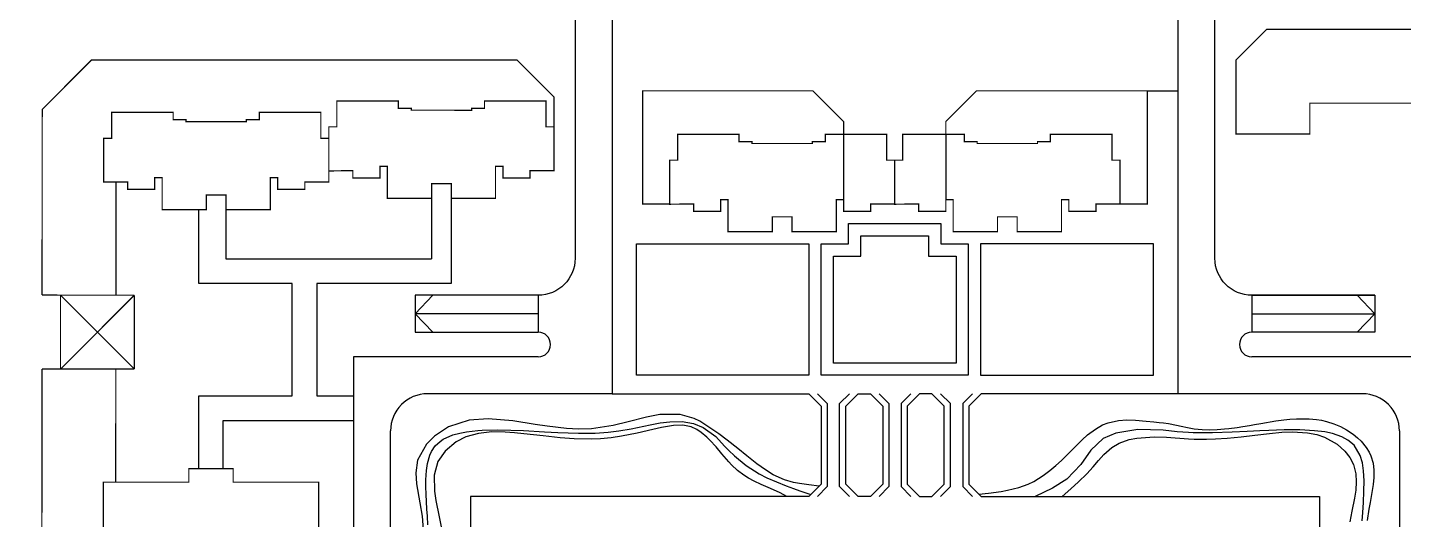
# Model space of a CAD drawing. Extents: x 164940 to 3842273, y 640355 to 1124023.
# Drawn here: x 3720505 to 3724978, y 1088627 to 1090224 of the extents above; entities that cross this region are included whole.
import ezdxf

# ---------------------------------------------------------------- set-up
doc = ezdxf.new("R2010")
doc.units = 0
doc.header["$LTSCALE"] = 1000
doc.header["$MEASUREMENT"] = 0
doc.linetypes.add('DASH', pattern=[0.35, 0.25, -0.1])
for name, color, linetype in [('ROAD', 4, 'Continuous'), ('T-房间', 7, 'Continuous'), ('地裂缝坐标戳', 130, 'Continuous')]:
    doc.layers.add(name, color=color, linetype=linetype)

msp = doc.modelspace()

# ---------------------------------------------------------------- linework, layer by layer
at = {"layer": 'ROAD', "color": 8}
for p, q in [((3721149.783842534, 1089472.293871612), (3721818.250150409, 1089472.293871612)), ((3721764.894775784, 1089234.572086082), (3722164.894775784, 1089234.572706361)), ((3724884.894188883, 1089234.572086082), (3724484.894188883, 1089234.572706361)), ((3721564.886133119, 1089154.572701555), (3721564.893455066, 1086038.085131393)), ((3722164.894482333, 1089154.572701555), (3721564.886133119, 1089154.572701555)), ((3724844.899387823, 1089154.572112308), (3724484.894064821, 1089154.57267058)), ((3722404.894482333, 1089034.572701555), (3721804.886714265, 1089034.572701555)), ((3724844.899015658, 1089034.572701555), (3724164.894482333, 1089034.572701555)), ((3724964.899015658, 1088914.572408114), (3724964.891982617, 1086038.084678993))]:
    msp.add_line(p, q, dxfattribs=at)
at = {"layer": 'ROAD', "color": 8, "ltscale": 6}
for p, q in [((3722404.894482333, 1089034.572701555), (3723044.892086208, 1089034.572701555)), ((3723044.892086208, 1089034.572701555), (3723084.892086208, 1088994.572701555)), ((3723084.892086208, 1088994.572701555), (3723084.892086208, 1088741.621291403)), ((3723604.901670709, 1089034.572701555), (3723564.901670709, 1088994.572701555)), ((3723564.901670709, 1088994.572701555), (3723564.901670709, 1088741.621291403)), ((3724164.894482333, 1089034.572701555), (3723604.901670709, 1089034.572701555)), ((3721244.886133119, 1088947.745182392), (3721564.886619046, 1088947.745182392)), ((3723084.892086208, 1088741.621291403), (3723044.892086208, 1088701.621291403)), ((3723564.901670709, 1088741.621291403), (3723604.901670709, 1088701.621291403)), ((3723044.892086208, 1088701.621291403), (3722588.908143749, 1088701.621291403)), ((3723604.901670709, 1088701.621291403), (3724704.889016671, 1088701.621291403)), ((3724704.889016671, 1088701.621291403), (3724704.889016671, 1088379.538080142))]:
    msp.add_line(p, q, dxfattribs=at)
at = {"layer": 'ROAD', "color": 8}
for points in [[(3724884.894188883, 1089354.572603748), (3724484.894188883, 1089354.573581935, -0.4142128461220058), (3724364.894482333, 1089474.573581935), (3724364.894482333, 1090511.752526582, -0.4151746973703651), (3724485.288130192, 1090631.751880915), (3725978.57904733, 1090626.853264802, -0.4132530801436263), (3726277.594927687, 1090326.85487897), (3726277.594927687, 1087165.57239835)], [(3720256.764024159, 1090321.102780149), (3722158.85715301, 1090416.920479321, -0.4290335848707968), (3722284.894482333, 1090297.072447826), (3722284.894482333, 1089474.573581935, -0.414213562373095), (3722164.894482333, 1089354.573581935), (3721764.894775784, 1089354.573581935)]]:
    msp.add_lwpolyline(points, format="xyb", dxfattribs=at)
for points in [[(3724244.894482333, 1090484.021447682), (3724244.894482333, 1089034.572701555)], [(3722404.894482333, 1090315.207401988), (3722404.894482333, 1089034.572701555)], [(3721882.250150003, 1089669.353748717), (3721882.250150003, 1089392.293871612), (3721444.886133119, 1089392.293871612), (3721444.886133119, 1089027.745182392)], [(3721818.250150409, 1089669.353748717), (3721818.250150409, 1089472.293871612)], [(3721061.23834662, 1089392.293871612), (3721061.23834662, 1089392.293871612), (3721061.23834662, 1089632.293871575)], [(3721149.783842534, 1089632.293871593), (3721149.783842534, 1089472.293871612)], [(3721764.894775784, 1089354.573581935), (3721764.894775784, 1089234.572086082)], [(3721822.119952662, 1089354.572743688), (3721764.894775784, 1089294.573144157), (3721822.119947633, 1089234.572174818)], [(3722164.894775784, 1089354.573581935), (3722164.894775784, 1089234.572706361)], [(3724484.894188883, 1089354.573581935), (3724484.894188883, 1089234.572706361)], [(3724484.894188883, 1089354.573581935), (3724884.894188883, 1089354.573581935)], [(3724827.669012005, 1089354.572743688), (3724884.894188883, 1089294.573144157), (3724827.669017034, 1089234.572174818)], [(3724884.894188883, 1089354.573581935), (3724884.894188883, 1089234.572086082)], [(3722164.894775784, 1089294.573144157), (3721764.894775784, 1089294.573144157)], [(3724484.894188883, 1089294.573144157), (3724884.894188883, 1089294.573144157)], [(3725503.494521815, 1089154.57044673), (3724484.747859042, 1089154.572938)], [(3721061.23834662, 1088791.744802453), (3721061.23834662, 1089027.745182392)]]:
    msp.add_lwpolyline(points, dxfattribs=at)
at = {"layer": 'ROAD', "color": 8, "ltscale": 6}
for points in [[(3724144.894482343, 1090018.160457377), (3724244.894482333, 1090018.160457377)], [(3723174.070580833, 1089521.153093454), (3723174.070580833, 1089587.153093469), (3723474.070581242, 1089587.153093469), (3723474.070581242, 1089521.153093454), (3723563.249075877, 1089521.153093454), (3723563.249075877, 1089094.572701555), (3723084.892086208, 1089094.572701555), (3723084.892086208, 1089521.153093454), (3723174.070580833, 1089521.153093454)], [(3721061.23834662, 1089027.745182392), (3721364.886133119, 1089027.745182392), (3721364.886133119, 1089392.293871612), (3721061.23834662, 1089392.293871612)], [(3721444.886133119, 1089027.745182392), (3721564.886431096, 1089027.745182392)], [(3723073.176357456, 1089034.572701555), (3723104.892086208, 1089002.856972803), (3723104.892086208, 1088733.337020156), (3723073.176357456, 1088701.621291403)], [(3723176.612607211, 1088701.621291403), (3723144.896878459, 1088733.337020156), (3723144.896878459, 1089002.856972803), (3723176.612607211, 1089034.572701555)], [(3723244.892086208, 1089034.572701555), (3723284.892086208, 1088994.572701555), (3723284.892086208, 1088741.621291403), (3723244.892086208, 1088701.621291403), (3723204.896878459, 1088701.621291403), (3723164.896878459, 1088741.621291403), (3723164.896878459, 1088994.572701555), (3723204.896878459, 1089034.572701555), (3723244.892086208, 1089034.572701555)], [(3723273.176357456, 1089034.572701555), (3723304.892086208, 1089002.856972803), (3723304.892086208, 1088733.337020156), (3723273.176357456, 1088701.621291403)], [(3723376.612607211, 1089034.572701555), (3723344.896878459, 1089002.856972803), (3723344.896878459, 1088733.337020156), (3723376.612607211, 1088701.621291403)], [(3723444.896878459, 1088701.621291403), (3723484.896878459, 1088741.621291403), (3723484.896878459, 1088994.572701555), (3723444.896878459, 1089034.572701555), (3723404.896878459, 1089034.572701555), (3723364.896878459, 1088994.572701555), (3723364.896878459, 1088741.621291403), (3723404.896878459, 1088701.621291403), (3723444.896878459, 1088701.621291403)], [(3723473.181149706, 1088701.621291403), (3723504.896878459, 1088733.337020156), (3723504.896878459, 1089002.856972803), (3723473.181149706, 1089034.572701555)], [(3723576.617399462, 1089034.572701555), (3723544.901670709, 1089002.856972803), (3723544.901670709, 1088733.337020156), (3723576.617399462, 1088701.621291403)], [(3721141.23834662, 1088791.74478731), (3721141.23834662, 1088947.745182392), (3721326.934261981, 1088947.745182392)], [(3721968.89349046, 1086249.764561158), (3721968.89349046, 1086038.084678993), (3721684.893455066, 1086038.084678993), (3721684.886714265, 1088914.572408114)], [(3722588.908143749, 1088701.621291403), (3721944.899947995, 1088701.621291403), (3721944.899947995, 1088379.538080142)]]:
    msp.add_lwpolyline(points, dxfattribs=at)
for points in [[(3723214.070580833, 1089481.153093454), (3723214.070580833, 1089547.153093469), (3723434.070581242, 1089547.153093469), (3723434.070581242, 1089481.153093454), (3723523.249075877, 1089481.153093454), (3723523.249075877, 1089134.572701555), (3723124.892086208, 1089134.572701555), (3723124.892086208, 1089481.153093454)], [(3723044.892086208, 1089094.572701555), (3722484.893548831, 1089094.572701555), (3722484.893548831, 1089521.153093454), (3723044.892086208, 1089521.153093454)], [(3723603.249075877, 1089094.572701555), (3724164.895415835, 1089094.572701555), (3724164.895415835, 1089521.153093454), (3723603.249075877, 1089521.153093454)]]:
    msp.add_lwpolyline(points, close=True, dxfattribs=at)
at = {"layer": 'ROAD', "color": 8}
for centre, radius, start, end in [((3722164.89483781, 1089194.57268848), 40.00001789397675, 270.0000800412793, 90.00008004127936), ((3724484.894126847, 1089194.57268848), 40.00001789397675, 89.99991995872067, 269.9999199587206), ((3721804.886714265, 1088914.572701555), 120, 90, 180.0001600825587), ((3724844.899015658, 1088914.572701555), 120, 359.9998399174414, 90)]:
    msp.add_arc(centre, radius, start, end, dxfattribs=at)
at = {"layer": 'T-房间', "linetype": 'DASH', "ltscale": 6}
for p, q in [((3723158.070581051, 1089665.081355096), (3723158.070581051, 1089877.15309345)), ((3723490.070581052, 1089877.15309345), (3723490.070581052, 1089665.081355096))]:
    msp.add_line(p, q, dxfattribs=at)
at = {"layer": 'T-房间', "ltscale": 6, "const_width": 4}
for points in [[(3725997.34672983, 1089327.732411501), (3725997.34672658, 1090118.160457377), (3725897.346726151, 1090218.160457377), (3724533.538814427, 1090218.160457377), (3724433.538814427, 1090118.160457377), (3724433.538814427, 1089878.160457377), (3724673.538814427, 1089878.160457377), (3724673.538814427, 1089978.160457377), (3725169.494350774, 1089978.160457377)], [(3722216.250150239, 1089901.353748728), (3722216.250150239, 1089998.160457377), (3722096.250150239, 1090118.160457377), (3720712.584338699, 1090118.160457377), (3720552.466265166, 1089958.177384053), (3720551.957524836, 1089355.036394288)], [(3723158.070581051, 1089877.15309345), (3723158.070581051, 1089918.160457377), (3723058.070581051, 1090018.160457377), (3722504.894482343, 1090018.160457377), (3722504.894482343, 1089651.153093491), (3722592.070581017, 1089651.153093491)], [(3723490.070581052, 1089877.15309345), (3723490.070581052, 1089918.160457377), (3723590.070581052, 1090018.160457377), (3724144.894482343, 1090018.160457377), (3724144.894482343, 1089651.153093491), (3724056.070581058, 1089651.153093491)], [(3720792.267400593, 1089722.310741384), (3720791.957439462, 1089354.833957971)], [(3720551.957524836, 1089355.036394288), (3720851.957524836, 1089354.783348803)], [(3720611.957524836, 1089355.036394288), (3720611.957524836, 1089115.036394288)], [(3720611.957524836, 1089354.985785194), (3720851.957524836, 1089114.783178054)], [(3720851.957524836, 1089354.783348803), (3720611.957524836, 1089115.036394288)], [(3720851.957524836, 1089354.783348803), (3720851.957524836, 1089114.783178054)], [(3720551.755088454, 1089115.036394288), (3720550.861449594, 1088055.576011342)], [(3720851.957524836, 1089114.783178054), (3720551.755088454, 1089115.036394288)], [(3720791.75500308, 1089114.833957971), (3720791.44542923, 1088747.816315283)]]:
    msp.add_lwpolyline(points, dxfattribs=at)
for points in [[(3722216.25015023, 1089901.353748728), (3722190.250150234, 1089901.353748728), (3722190.250150234, 1089985.353748713), (3721990.250150224, 1089985.353748713), (3721990.250150224, 1089961.353748728), (3721948.250150232, 1089961.353748728), (3721948.250150222, 1089955.353748713), (3721752.250150245, 1089955.353748658), (3721752.250150245, 1089961.353748728), (3721710.250150243, 1089961.353748728), (3721710.250150243, 1089985.353748713), (3721510.250150234, 1089985.353748713), (3721510.250150234, 1089901.353748728), (3721484.250150228, 1089901.353748728), (3721484.250150209, 1089759.353748773), (3721562.250150235, 1089759.353748754), (3721562.250150235, 1089735.353748751), (3721650.250150234, 1089735.353748751), (3721650.250150234, 1089773.282010377), (3721674.250150442, 1089773.282010377), (3721674.250150442, 1089669.353748717), (3721818.250150437, 1089669.353748717), (3721818.250150409, 1089717.353748687), (3721882.250150058, 1089717.35374865), (3721882.25015003, 1089669.353748717), (3722026.250150034, 1089669.353748717), (3722026.250150034, 1089773.282010377), (3722050.250150234, 1089773.282010377), (3722050.250150234, 1089735.353748751), (3722138.250150232, 1089735.353748751), (3722138.250150232, 1089759.353748754), (3722216.250150239, 1089759.353748754)], [(3721484.250150228, 1089864.293871605), (3721458.250150232, 1089864.293871605), (3721458.250150232, 1089948.293871608), (3721258.250150222, 1089948.293871608), (3721258.250150222, 1089924.293871605), (3721216.25015022, 1089924.293871623), (3721216.25015022, 1089918.29387159), (3721020.250150243, 1089918.293871552), (3721020.250150243, 1089924.293871605), (3720978.250150241, 1089924.293871605), (3720978.250150241, 1089948.293871608), (3720778.250150232, 1089948.293871608), (3720778.250150232, 1089864.293871605), (3720752.250150226, 1089864.293871605), (3720752.250150207, 1089722.293871649), (3720830.250150234, 1089722.293871649), (3720830.250150234, 1089698.293871646), (3720918.250150232, 1089698.293871646), (3720918.250150232, 1089736.222133272), (3720942.25015044, 1089736.222133272), (3720942.250150431, 1089632.293871612), (3721086.250150435, 1089632.293871612), (3721086.250150407, 1089680.293871582), (3721150.250150057, 1089680.293871526), (3721150.250150029, 1089632.293871612), (3721294.250150023, 1089632.293871612), (3721294.250150023, 1089736.222133272), (3721318.250150232, 1089736.222133272), (3721318.250150232, 1089698.293871646), (3721406.25015023, 1089698.293871646), (3721406.25015023, 1089722.293871649), (3721484.250150228, 1089722.293871649)], [(3723324.070581047, 1089793.153093447), (3723298.070581051, 1089793.153093447), (3723298.070581051, 1089877.153093432), (3723098.070581041, 1089877.15309345), (3723098.070581041, 1089853.153093447), (3723056.070581049, 1089853.153093447), (3723056.070581039, 1089847.153093432), (3722860.070581062, 1089847.153093376), (3722860.070581062, 1089853.153093447), (3722818.07058106, 1089853.153093447), (3722818.07058106, 1089877.15309345), (3722618.070581051, 1089877.15309345), (3722618.070581051, 1089793.153093447), (3722592.070581045, 1089793.153093447), (3722592.070581026, 1089651.153093491), (3722670.070581052, 1089651.153093473), (3722670.070581052, 1089627.153093469), (3722758.070581051, 1089627.153093469), (3722758.070581051, 1089665.081355096), (3722782.070581259, 1089665.081355096), (3722782.07058125, 1089561.153093436), (3722926.070581254, 1089561.153093436), (3722926.070581226, 1089609.153093406), (3722990.070580876, 1089609.153093369), (3722990.070580848, 1089561.153093436), (3723134.070580851, 1089561.153093436), (3723134.070580851, 1089665.081355096), (3723158.070581051, 1089665.081355096), (3723158.070581051, 1089627.153093469), (3723246.070581049, 1089627.153093469), (3723246.070581049, 1089651.153093473), (3723324.070581056, 1089651.153093473)], [(3724056.070581049, 1089793.153093447), (3724030.070581052, 1089793.153093447), (3724030.070581052, 1089877.15309345), (3723830.070581043, 1089877.15309345), (3723830.070581043, 1089853.153093447), (3723788.070581051, 1089853.153093447), (3723788.070581041, 1089847.153093432), (3723592.070581064, 1089847.153093376), (3723592.070581064, 1089853.153093447), (3723550.070581062, 1089853.153093447), (3723550.070581062, 1089877.15309345), (3723350.070581052, 1089877.15309345), (3723350.070581052, 1089793.153093447), (3723324.070581056, 1089793.153093447), (3723324.070581028, 1089651.153093491), (3723402.070581054, 1089651.153093473), (3723402.070581054, 1089627.153093469), (3723490.070581052, 1089627.153093469), (3723490.070581052, 1089665.081355096), (3723514.070581261, 1089665.081355096), (3723514.070581261, 1089561.153093454), (3723658.070581255, 1089561.153093436), (3723658.070581228, 1089609.153093406), (3723722.070580887, 1089609.153093369), (3723722.070580849, 1089561.153093436), (3723866.070580853, 1089561.153093436), (3723866.070580853, 1089665.081355096), (3723890.070581052, 1089665.081355096), (3723890.070581052, 1089627.153093469), (3723978.07058106, 1089627.153093469), (3723978.070581051, 1089651.153093473), (3724056.070581058, 1089651.153093473)], [(3721451.238336775, 1088747.745178238), (3721451.238283979, 1088511.74517677), (3721241.738269076, 1088511.745175448), (3721241.738271786, 1088457.245183521), (3720960.73827178, 1088457.245183521), (3720960.73827178, 1088511.745183513), (3720751.238283979, 1088511.745190666), (3720751.238330051, 1088747.745177363), (3721029.23837724, 1088747.745178238), (3721029.238388304, 1088791.744814561), (3721173.238304935, 1088791.744760004), (3721173.238304935, 1088747.745183323), (3721451.238336775, 1088747.745178238)]]:
    msp.add_lwpolyline(points, close=True, dxfattribs=at)
at = {"layer": '地裂缝坐标戳', "color": 8, "ltscale": 6}
for points in [[(3723078.460269988, 1088735.189475183), (3723044.747008558, 1088738.744896621), (3723013.959597524, 1088743.223833618), (3722995.273469862, 1088746.978954904), (3722965.308254583, 1088755.504589629), (3722929.114308551, 1088771.771491215), (3722903.552257081, 1088787.474788361), (3722875.824473303, 1088807.599422679), (3722843.497588968, 1088833.379157939), (3722814.341788262, 1088856.737727978), (3722779.577717714, 1088883.677432359), (3722752.13894978, 1088904.580272426), (3722713.695939638, 1088931.04352272), (3722690.010939406, 1088945.263154496), (3722672.393645251, 1088954.080144641), (3722626.72506538, 1088967.717545022), (3722560.203716548, 1088967.195377395), (3722516.676382337, 1088959.097000052), (3722457.383390402, 1088943.898202003), (3722408.659526164, 1088931.533514623), (3722338.593091106, 1088920.527326398), (3722295.537904155, 1088919.440856044), (3722257.21460223, 1088921.460162558), (3722193.76616759, 1088929.119569816), (3722154.713880632, 1088935.327754327), (3722082.748428097, 1088946.744740707), (3722002.76333561, 1088953.418712158), (3721940.004557844, 1088948.608222798), (3721873.056886073, 1088926.855545238), (3721827.285500735, 1088897.153920558), (3721801.475856265, 1088871.627212231), (3721773.006895378, 1088819.687142827), (3721767.485553285, 1088777.880546142), (3721769.803376364, 1088741.901388866), (3721780.392553311, 1088680.310750817), (3721787.805295836, 1088637.138941725), (3721791.283206463, 1088592.710789506)], [(3723597.421162471, 1088709.101799642), (3723628.567320451, 1088712.337061398), (3723669.728004325, 1088717.78385478), (3723690.699559672, 1088721.508458991), (3723727.259423824, 1088730.44951354), (3723757.694269547, 1088741.32808783), (3723776.689063895, 1088750.350642771), (3723806.824963054, 1088768.839326379), (3723828.6996013, 1088785.335437421), (3723847.770839956, 1088801.580288865), (3723866.116856307, 1088818.542527341), (3723892.811207006, 1088844.783929688), (3723913.797160432, 1088865.893848118), (3723933.362526529, 1088884.939501927), (3723951.158195285, 1088900.882124127), (3723976.639636101, 1088920.249400333), (3723999.808440579, 1088933.51388526), (3724018.3367071, 1088940.879960627), (3724051.484275859, 1088947.948288162), (3724078.919057406, 1088949.68256547), (3724106.812976411, 1088948.963108946), (3724141.852657495, 1088945.935540524), (3724166.29783782, 1088943.171145999), (3724183.84711854, 1088941.578070436), (3724197.762486281, 1088940.125723471), (3724213.660861177, 1088938.059952956), (3724239.957022833, 1088933.161299572), (3724255.435669774, 1088929.574225143), (3724275.958515767, 1088924.923026589), (3724297.947446246, 1088921.131928329), (3724323.293766852, 1088918.668368821), (3724347.95295229, 1088917.978275222), (3724372.352699896, 1088918.699026433), (3724395.672533426, 1088920.470407017), (3724410.206545934, 1088922.017475822), (3724437.31671063, 1088925.620145787), (3724456.095338425, 1088928.529588532), (3724477.14893462, 1088932.053888858), (3724493.272439146, 1088934.858435252), (3724514.020400595, 1088938.495895647), (3724532.15748783, 1088941.608750158), (3724544.531542098, 1088943.647764724), (3724562.793801807, 1088946.461682738), (3724589.302681776, 1088949.956899349), (3724608.633268353, 1088951.915894401), (3724629.722222842, 1088953.329439823), (3724656.805754917, 1088953.780735255), (3724671.693015581, 1088953.252692715), (3724694.756136833, 1088951.154007026), (3724711.387262715, 1088948.53994402), (3724728.068142755, 1088944.86279183), (3724751.607260795, 1088937.626563151), (3724773.282748701, 1088928.523741503), (3724792.784320403, 1088918.04326442), (3724814.175751934, 1088903.654097234), (3724828.636429187, 1088891.777376615), (3724840.382863039, 1088880.408730813), (3724856.839014849, 1088860.509097994), (3724866.324778095, 1088845.285152186), (3724872.067818454, 1088833.245522314), (3724879.199057592, 1088809.649230455), (3724882.038908096, 1088786.427081142), (3724881.921415197, 1088763.408543718), (3724879.706719283, 1088739.980304454), (3724874.457518354, 1088707.232387409), (3724869.51559576, 1088681.197354019), (3724865.555053622, 1088659.833247688), (3724860.227940761, 1088622.805001595)], [(3721806.543563947, 1088608.83635736), (3721804.575772442, 1088636.847901799), (3721803.025168085, 1088659.636933476), (3721800.446180699, 1088709.177498788), (3721799.860239372, 1088732.642504898), (3721799.947673742, 1088754.907750384), (3721801.798021307, 1088785.757862934), (3721805.073386503, 1088808.05860429), (3721812.680206856, 1088835.23923044), (3721818.308496855, 1088847.791676883), (3721830.22227831, 1088865.516403568), (3721845.86290485, 1088880.099439648), (3721856.164093994, 1088887.009550472), (3721887.061852671, 1088900.937595078), (3721909.873296598, 1088907.280627013), (3721931.590558102, 1088911.390198608), (3721969.060322668, 1088915.505990376), (3721982.748380097, 1088916.330098704), (3722033.541529419, 1088917.351721701), (3722076.328481415, 1088916.659410716), (3722117.428075977, 1088915.058773354), (3722185.861267492, 1088911.217846953), (3722228.796667967, 1088908.772190911), (3722295.895718977, 1088906.426108991), (3722350.196310056, 1088907.144514796), (3722392.634409189, 1088910.050409836), (3722427.337444264, 1088914.240606417), (3722466.659051141, 1088921.099227861), (3722508.516611679, 1088929.860880253), (3722528.962991888, 1088934.081770469), (3722561.184457306, 1088939.908942737), (3722593.218530713, 1088943.83391288), (3722632.608580168, 1088944.392061651), (3722670.336461894, 1088937.997815971), (3722700.833496766, 1088925.213332296), (3722742.695061265, 1088895.938161061), (3722771.021208854, 1088864.720537764), (3722784.418697374, 1088850.680759427), (3722802.701221209, 1088832.798579399), (3722840.783987826, 1088801.551912193), (3722883.373102181, 1088775.007298597), (3722908.417163163, 1088762.189073068), (3722970.622229584, 1088735.961165176), (3722995.347247634, 1088726.975010996), (3723015.685960053, 1088719.943634559), (3723051.327973472, 1088708.057178658)], [(3722973.423654938, 1088701.621291403), (3722951.639763972, 1088712.933443066), (3722919.665224206, 1088727.335038957), (3722889.355269603, 1088740.21464181), (3722866.800775154, 1088750.635575642), (3722848.921902401, 1088760.178134356), (3722833.391737117, 1088769.984230556), (3722813.082563112, 1088785.732823563), (3722793.533087716, 1088804.183890101), (3722784.322516348, 1088813.985998248), (3722762.274784099, 1088840.032059596), (3722743.504157903, 1088862.545101725), (3722723.252824273, 1088883.90061763), (3722713.253144564, 1088893.54666679), (3722695.063421985, 1088908.773783826), (3722680.665515035, 1088918.281794124), (3722662.092685819, 1088926.878793862), (3722635.255704036, 1088932.237275232), (3722604.84629249, 1088931.39973468), (3722566.119487097, 1088924.673169766), (3722538.102273883, 1088918.23932412), (3722487.082752984, 1088906.606828411), (3722436.135890407, 1088896.56427049), (3722401.861445148, 1088891.503523578), (3722367.202463306, 1088888.327892096), (3722338.276423456, 1088887.265523531), (3722281.826715086, 1088888.558357143), (3722236.745403202, 1088891.923964926), (3722180.806043956, 1088897.753791836), (3722118.648211479, 1088904.849340887), (3722087.975497663, 1088907.986283124), (3722058.018624902, 1088910.193197009), (3722013.656954223, 1088910.662266471), (3721970.874246171, 1088906.077823219), (3721929.76695176, 1088894.427716386), (3721898.406262275, 1088878.405961309), (3721862.537330974, 1088848.52365327), (3721838.923335539, 1088814.965286487), (3721826.261539029, 1088770.544796762), (3721827.436290614, 1088718.103849132), (3721832.225060126, 1088688.22038005), (3721843.211832501, 1088635.353209273), (3721849.342700092, 1088602.972368029)], [(3724844.129624309, 1088622.037902091), (3724846.037684007, 1088649.166097556), (3724848.087080762, 1088682.016002283), (3724849.631317712, 1088718.850729548), (3724849.881308896, 1088752.198387728), (3724848.138853095, 1088784.133799643), (3724844.285266323, 1088810.119570707), (3724837.388023816, 1088834.470504642), (3724817.392082334, 1088867.946675502), (3724797.485424949, 1088884.562608254), (3724777.916004023, 1088895.015756645), (3724747.551153719, 1088905.323436455), (3724722.029452648, 1088910.653469384), (3724688.489222571, 1088914.776611802), (3724640.558357013, 1088917.136255939), (3724590.439907571, 1088917.202532523), (3724540.328186739, 1088915.86251703), (3724510.483740762, 1088914.576109879), (3724469.736102305, 1088912.484497101), (3724421.243729766, 1088909.953584847), (3724357.341933332, 1088907.680416339), (3724294.675638096, 1088908.112912577), (3724278.6535844, 1088908.826239285), (3724242.416411785, 1088911.525658899), (3724197.198265268, 1088916.304314834), (3724114.638921281, 1088918.572399457), (3724042.887083523, 1088907.212220774), (3724002.075963512, 1088889.939644159), (3723961.471036661, 1088851.413770773), (3723929.217917843, 1088805.188664392), (3723883.286281683, 1088757.286692251), (3723836.575717505, 1088728.192852725), (3723780.342364514, 1088701.621291403)], [(3723867.977186793, 1088701.621291403), (3723896.504212337, 1088725.826502134), (3723921.672184465, 1088748.295795833), (3723948.355970092, 1088774.614917458), (3723968.76551708, 1088797.544580986), (3723986.501646413, 1088818.560147163), (3724003.813426586, 1088837.787925684), (3724029.490305556, 1088860.638195564), (3724053.209832076, 1088874.601564788), (3724086.694483178, 1088886.072458279), (3724111.141675048, 1088890.720086311), (3724167.131343994, 1088894.482407038), (3724208.030185474, 1088893.645796095), (3724279.022556495, 1088888.500628629), (3724297.250691576, 1088887.467239675), (3724337.426646583, 1088887.046462641), (3724366.435401931, 1088888.09502012), (3724404.504883064, 1088890.803909329), (3724449.784316335, 1088895.378037345), (3724494.299917471, 1088900.570732475), (3724542.404797439, 1088906.109464773), (3724582.303568924, 1088909.700918541), (3724617.087481271, 1088911.046174344), (3724665.873775573, 1088908.177892611), (3724695.839406855, 1088902.332023986), (3724720.890027376, 1088894.078553979), (3724762.298387446, 1088870.868850023), (3724787.040383525, 1088848.739654057), (3724803.817624308, 1088827.27015742), (3724815.357354719, 1088804.800556385), (3724822.991129838, 1088775.060743102), (3724824.621684074, 1088748.460106709), (3724822.886499435, 1088721.57090363), (3724819.063026596, 1088695.520042394), (3724810.533294071, 1088653.035717596), (3724803.492632311, 1088618.916760281)]]:
    msp.add_lwpolyline(points, dxfattribs=at)

doc.saveas('drawing.dxf')
